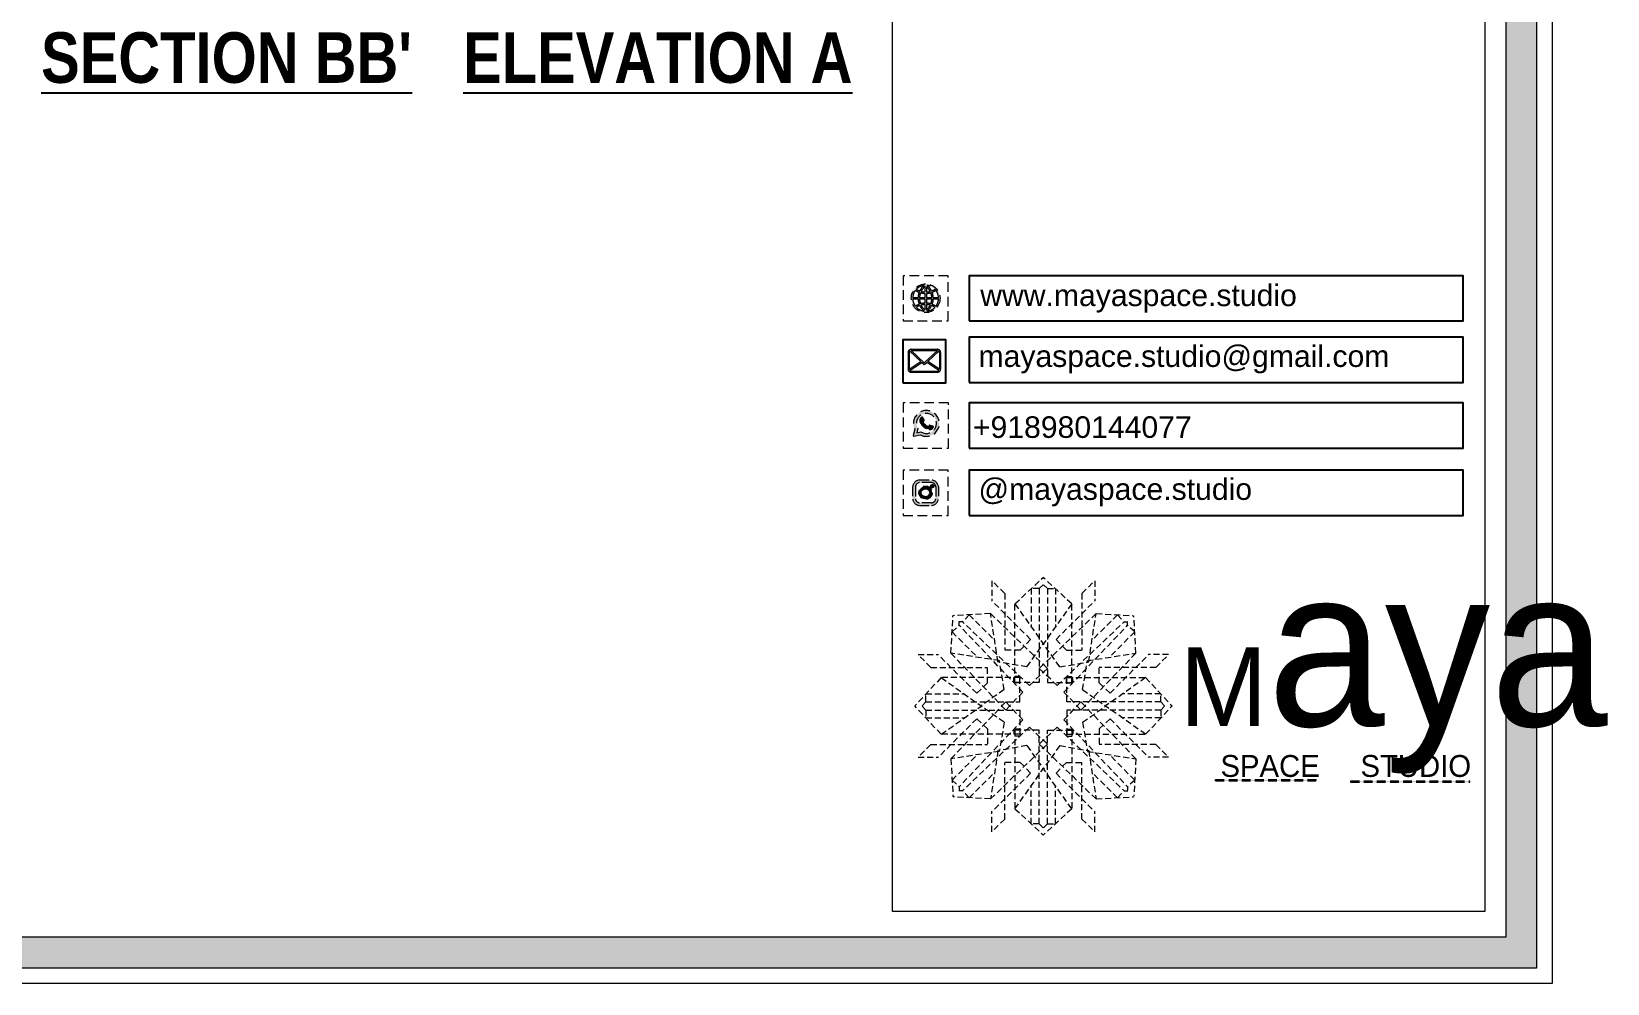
# Model space of a CAD drawing. Header units: millimetres. Extents: x 56222 to 3066687, y -650199 to -121287.
# Drawn here: x 138385.9 to 138541.7, y -183035.5 to -182941.3 of the extents above; entities that cross this region are included whole.
import ezdxf

# ---------------------------------------------------------------- set-up
doc = ezdxf.new("R2010")
doc.units = ezdxf.units.MM
doc.header["$MEASUREMENT"] = 0
doc.linetypes.add('DASHEDX2', pattern=[1.5, 1, -0.5])
doc.layers.add('Dimension', color=10, linetype='DASHEDX2', lineweight=20)
doc.layers.add('Labelling', color=1, linetype='Continuous', lineweight=25)
doc.styles.get("Standard").update_dxf_attribs({"font": 'arial.ttf', "height": 6})
doc.styles.add('style4', font='ARIALN.TTF')

# ---------------------------------------------------------------- blocks, each defined once
blk = doc.blocks.new('FSFSF')
at = {"color": 42, "lineweight": 5, "true_color": 0xe0ac11}
for p, q in [((28600.03, 143.51), (28600.03, 140.16)), ((28602.15, 141.41), (28600.03, 143.51)), ((28603.86, 139.69), (28608.58, 144.08)), ((28607.9, 142.22), (28606.58, 142.22)), ((28606.58, 142.22), (28606.58, 135.84)), ((28607.9, 142.22), (28608.58, 142.85)), ((28607.9, 142.22), (28607.9, 126.58)), ((28613.31, 139.69), (28608.58, 144.08)), ((28609.27, 142.22), (28608.59, 142.85)), ((28609.27, 142.22), (28609.27, 126.58)), ((28609.27, 142.22), (28610.59, 142.22)), ((28610.59, 142.22), (28610.59, 135.84)), ((28615.02, 141.41), (28617.14, 143.51)), ((28617.14, 143.51), (28617.14, 140.16)), ((28606.47, 133.76), (28600.03, 140.16)), ((28602.15, 141.41), (28602.15, 131.95)), ((28603.86, 126.58), (28603.86, 139.69)), ((28603.86, 139.69), (28608.58, 133.02)), ((28613.31, 139.69), (28608.59, 133.02)), ((28610.7, 133.76), (28617.14, 140.16)), ((28613.31, 126.58), (28613.31, 139.69)), ((28615.02, 141.41), (28615.02, 131.95)), ((28593.19, 131.45), (28593.54, 137.71)), ((28599.8, 138.06), (28593.54, 137.71)), ((28595.12, 136.69), (28594.53, 136.69)), ((28594.56, 136.12), (28594.56, 136.71)), ((28596.24, 137.86), (28595.12, 136.69)), ((28606.27, 126.08), (28595.12, 136.69)), ((28596.24, 137.86), (28600.47, 133.65)), ((28601.03, 130), (28599.8, 138.06)), ((28599.8, 138.05), (28608.58, 129.56)), ((28617.37, 138.05), (28608.59, 129.56)), ((28610.9, 126.08), (28622.05, 136.69)), ((28616.14, 130), (28617.37, 138.06)), ((28620.93, 137.86), (28616.7, 133.65)), ((28617.37, 138.06), (28623.63, 137.71)), ((28620.93, 137.86), (28622.05, 136.69)), ((28622.05, 136.69), (28622.64, 136.69)), ((28622.62, 136.12), (28622.62, 136.71)), ((28624, 131.45), (28623.65, 137.71)), ((28593.39, 135), (28594.56, 136.12)), ((28593.39, 135), (28597.6, 130.78)), ((28605.17, 124.98), (28594.56, 136.12)), ((28612.02, 124.98), (28622.62, 136.12)), ((28623.8, 135), (28619.59, 130.78)), ((28623.8, 135), (28622.62, 136.12)), ((28593.19, 131.45), (28601.69, 122.67)), ((28601.25, 130.22), (28593.19, 131.45)), ((28604.75, 131.95), (28602.15, 131.95)), ((28606.47, 133.76), (28604.75, 131.95)), ((28605.86, 129.18), (28608.58, 133.02)), ((28611.31, 129.18), (28608.59, 133.02)), ((28610.7, 133.76), (28612.42, 131.95)), ((28612.42, 131.95), (28615.02, 131.95)), ((28623.99, 131.45), (28615.5, 122.67)), ((28615.94, 130.22), (28624, 131.45)), ((28587.73, 131.22), (28591.08, 131.22)), ((28589.84, 129.1), (28587.73, 131.22)), ((28589.84, 129.1), (28599.29, 129.1)), ((28597.49, 124.78), (28591.08, 131.22)), ((28599.29, 126.5), (28599.29, 129.1)), ((28605.86, 129.18), (28601.03, 130)), ((28602.07, 125.39), (28601.25, 130.22)), ((28607.9, 128.92), (28608.58, 129.56)), ((28607.9, 128.92), (28608.58, 128.27)), ((28609.27, 128.92), (28608.59, 129.56)), ((28609.27, 128.92), (28608.59, 128.27)), ((28611.31, 129.18), (28616.14, 130)), ((28615.12, 125.39), (28615.94, 130.22)), ((28627.34, 129.1), (28617.89, 129.1)), ((28617.89, 126.5), (28617.89, 129.1)), ((28619.7, 124.78), (28626.1, 131.22)), ((28629.45, 131.22), (28626.1, 131.22)), ((28627.34, 129.1), (28629.45, 131.22)), ((28591.56, 127.39), (28587.17, 122.66)), ((28604.66, 127.39), (28591.56, 127.39)), ((28591.56, 127.39), (28598.23, 122.67)), ((28597.49, 124.78), (28599.29, 126.5)), ((28603.68, 126.54), (28603.68, 127.39)), ((28604.66, 126.54), (28603.68, 126.54)), ((28604.71, 127.57), (28603.86, 127.57)), ((28607.9, 126.58), (28603.86, 126.58)), ((28604.66, 123.35), (28604.66, 127.39)), ((28604.7, 126.58), (28604.71, 127.57)), ((28606.27, 126.08), (28608.58, 128.27)), ((28610.9, 126.08), (28608.59, 128.27)), ((28609.27, 126.58), (28613.31, 126.58)), ((28612.46, 126.58), (28612.46, 127.57)), ((28612.46, 127.57), (28613.31, 127.57)), ((28612.52, 123.35), (28612.52, 127.39)), ((28612.52, 127.39), (28625.63, 127.39)), ((28612.52, 126.54), (28613.51, 126.54)), ((28613.51, 126.54), (28613.51, 127.39)), ((28619.7, 124.78), (28617.89, 126.5)), ((28625.63, 127.39), (28618.96, 122.67)), ((28625.63, 127.39), (28630.02, 122.66)), ((28589.03, 123.35), (28589.03, 124.67)), ((28589.03, 124.67), (28595.4, 124.67)), ((28602.07, 125.39), (28598.23, 122.67)), ((28605.17, 124.98), (28602.97, 122.67)), ((28612.02, 124.98), (28614.21, 122.67)), ((28615.12, 125.39), (28618.96, 122.67)), ((28628.16, 124.67), (28621.78, 124.67)), ((28628.16, 123.35), (28628.16, 124.67)), ((28591.56, 117.94), (28587.17, 122.66)), ((28589.03, 123.35), (28588.4, 122.67)), ((28589.03, 121.98), (28588.4, 122.65)), ((28589.03, 123.35), (28604.66, 123.35)), ((28589.03, 121.98), (28604.66, 121.98)), ((28589.03, 121.98), (28589.03, 120.66)), ((28591.56, 117.94), (28598.23, 122.65)), ((28593.19, 113.88), (28601.69, 122.65)), ((28602.07, 119.94), (28598.23, 122.65)), ((28602.33, 123.35), (28601.69, 122.67)), ((28602.33, 121.98), (28601.69, 122.65)), ((28602.33, 123.35), (28602.97, 122.67)), ((28602.33, 121.98), (28602.97, 122.65)), ((28605.17, 120.35), (28602.97, 122.65)), ((28604.66, 121.98), (28604.66, 117.94)), ((28612.02, 120.35), (28614.21, 122.65)), ((28628.16, 123.35), (28612.52, 123.35)), ((28612.52, 121.98), (28612.52, 117.94)), ((28628.16, 121.98), (28612.52, 121.98)), ((28614.85, 123.35), (28614.21, 122.67)), ((28614.85, 121.98), (28614.21, 122.65)), ((28614.85, 123.35), (28615.5, 122.67)), ((28614.85, 121.98), (28615.5, 122.65)), ((28615.12, 119.94), (28618.96, 122.65)), ((28623.99, 113.88), (28615.5, 122.65)), ((28625.63, 117.94), (28618.96, 122.65)), ((28625.63, 117.94), (28630.02, 122.66)), ((28628.16, 123.35), (28628.78, 122.67)), ((28628.16, 121.98), (28628.78, 122.65)), ((28628.16, 121.98), (28628.16, 120.66)), ((28589.03, 120.66), (28595.4, 120.66)), ((28597.49, 120.54), (28591.08, 114.11)), ((28605.17, 120.35), (28594.56, 109.2)), ((28606.27, 119.15), (28595.12, 108.54)), ((28597.49, 120.54), (28599.29, 118.83)), ((28599.29, 118.83), (28599.29, 116.23)), ((28602.07, 119.94), (28601.25, 115.1)), ((28604.66, 118.78), (28603.68, 118.78)), ((28603.68, 118.78), (28603.68, 117.94)), ((28607.9, 118.65), (28603.86, 118.65)), ((28603.86, 118.65), (28603.86, 105.54)), ((28604.7, 118.65), (28604.71, 117.66)), ((28606.27, 119.15), (28608.58, 116.96)), ((28607.9, 103.01), (28607.9, 118.65)), ((28610.9, 119.15), (28608.59, 116.96)), ((28609.27, 118.65), (28613.31, 118.65)), ((28609.27, 103.01), (28609.27, 118.65)), ((28610.9, 119.15), (28622.05, 108.54)), ((28612.02, 120.35), (28622.62, 109.2)), ((28612.46, 118.65), (28612.46, 117.66)), ((28612.52, 118.78), (28613.51, 118.78)), ((28613.31, 118.65), (28613.31, 105.54)), ((28613.51, 118.78), (28613.51, 117.94)), ((28615.12, 119.94), (28615.94, 115.1)), ((28619.7, 120.54), (28617.89, 118.83)), ((28617.89, 118.83), (28617.89, 116.23)), ((28619.7, 120.54), (28626.1, 114.11)), ((28628.16, 120.66), (28621.78, 120.66)), ((28589.84, 116.23), (28587.73, 114.11)), ((28589.84, 116.23), (28599.29, 116.23)), ((28604.66, 117.94), (28591.56, 117.94)), ((28599.8, 107.17), (28608.58, 115.67)), ((28605.86, 116.05), (28601.03, 115.23)), ((28604.71, 117.66), (28603.86, 117.66)), ((28605.86, 116.05), (28608.58, 112.21)), ((28607.9, 116.31), (28608.58, 116.96)), ((28607.9, 116.31), (28608.58, 115.67)), ((28609.27, 116.31), (28608.59, 116.96)), ((28609.27, 116.31), (28608.59, 115.67)), ((28611.31, 116.05), (28608.59, 112.21)), ((28617.37, 107.17), (28608.59, 115.67)), ((28611.31, 116.05), (28616.14, 115.23)), ((28612.46, 117.66), (28613.31, 117.66)), ((28612.52, 117.94), (28625.63, 117.94)), ((28627.34, 116.23), (28617.89, 116.23)), ((28627.34, 116.23), (28629.45, 114.11)), ((28587.73, 114.11), (28591.08, 114.11)), ((28601.25, 115.1), (28593.19, 113.87)), ((28593.19, 113.87), (28593.54, 107.62)), ((28593.39, 110.32), (28597.6, 114.55)), ((28601.03, 115.23), (28599.8, 107.17)), ((28602.15, 103.82), (28602.15, 113.27)), ((28604.75, 113.27), (28602.15, 113.27)), ((28606.47, 111.47), (28604.75, 113.27)), ((28610.7, 111.47), (28612.42, 113.27)), ((28612.42, 113.27), (28615.02, 113.27)), ((28615.02, 103.82), (28615.02, 113.27)), ((28615.94, 115.1), (28624, 113.87)), ((28616.14, 115.23), (28617.37, 107.17)), ((28623.8, 110.32), (28619.59, 114.55)), ((28624, 113.87), (28623.65, 107.62)), ((28629.45, 114.11), (28626.1, 114.11)), ((28593.39, 110.32), (28594.56, 109.2)), ((28596.24, 107.37), (28600.47, 111.58)), ((28606.47, 111.47), (28600.03, 105.07)), ((28603.86, 105.54), (28608.58, 112.21)), ((28613.31, 105.54), (28608.59, 112.21)), ((28610.7, 111.47), (28617.14, 105.07)), ((28620.93, 107.37), (28616.7, 111.58)), ((28623.8, 110.32), (28622.62, 109.2)), ((28595.12, 108.54), (28594.53, 108.54)), ((28594.56, 109.2), (28594.56, 108.61)), ((28596.24, 107.37), (28595.12, 108.54)), ((28606.58, 103.01), (28606.58, 109.38)), ((28610.59, 103.01), (28610.59, 109.38)), ((28620.93, 107.37), (28622.05, 108.54)), ((28622.05, 108.54), (28622.64, 108.54)), ((28622.62, 109.2), (28622.62, 108.61)), ((28599.8, 107.17), (28593.54, 107.52)), ((28600.03, 101.71), (28600.03, 105.07)), ((28603.86, 105.54), (28608.58, 101.15)), ((28613.31, 105.54), (28608.58, 101.15)), ((28617.14, 101.71), (28617.14, 105.07)), ((28617.37, 107.17), (28623.63, 107.52)), ((28602.15, 103.82), (28600.03, 101.71)), ((28607.9, 103.01), (28606.58, 103.01)), ((28607.9, 103.01), (28608.58, 102.38)), ((28609.27, 103.01), (28608.59, 102.38)), ((28609.27, 103.01), (28610.59, 103.01)), ((28615.02, 103.82), (28617.14, 101.71))]:
    blk.add_line(p, q, dxfattribs=at)
blk = doc.blocks.new('hgwg')
at = {"layer": 'Dimension', "true_color": 0xd39e00}
h = blk.add_hatch(color=42, dxfattribs=at)
h.dxf.hatch_style = 1
h.paths.add_polyline_path([(27505.71, 45.05), (27494.27, 45.05), (27494.27, 44.9), (27505.71, 44.9)])
h = blk.add_hatch(color=42, dxfattribs=at)
h.dxf.hatch_style = 1
h.paths.add_polyline_path([(27523.3, 44.9), (27509.68, 44.9), (27509.68, 44.75), (27523.3, 44.75)])
at = {"layer": 'Dimension', "color": 42, "true_color": 0xd39e00}
for p, q in [((27494.27, 45.05), (27505.71, 45.05)), ((27494.27, 44.9), (27494.27, 45.05)), ((27505.71, 45.05), (27505.71, 44.9)), ((27494.27, 44.9), (27505.71, 44.9)), ((27509.68, 44.9), (27523.3, 44.9)), ((27509.68, 44.9), (27509.68, 44.75)), ((27509.68, 44.75), (27523.3, 44.75)), ((27523.3, 44.75), (27523.3, 44.9))]:
    blk.add_line(p, q, dxfattribs=at)
at = {"layer": 'Dimension', "color": 42, "true_color": 0xd39e00, "attachment_point": 1}
for s, width, insert, char_height in [('{\\fCinzel|b0|i0|c0|p2;\\H1.5x;M\\fAmsterdam One|b0|i0|c0|p2;\\H2x;aya}', 85.3277, (27490.17, 69.17), 6), ('{\\fCinzel|b0|i0|c0|p0;SPACE     STUDIO}', 66.129, (27494.83, 47.86), 2.5)]:
    blk.add_mtext_dynamic_manual_height_columns(s, width=width, gutter_width=30, heights=[0], dxfattribs=dict(at, insert=insert, char_height=char_height))
blk = doc.blocks.new('QEGW4TG')
at = {"layer": 'Dimension', "true_color": 0x000000}
h = blk.add_hatch(color=18, dxfattribs=at)
h.dxf.hatch_style = 1
h.paths.add_polyline_path([(2.69, 1.93, 0.170513), (2.95, 1.97, 0.190337), (3.11, 2.18, 0.316231), (3.07, 2.28), (2.79, 2.37, 0.273721), (2.69, 2.34, 0.040749), (2.63, 2.27, -0.441282), (2.53, 2.25, -0.11828), (2.06, 2.64, -0.441282), (2.07, 2.74, 0.040749), (2.13, 2.81, 0.290083), (2.14, 2.92), (2.01, 3.18, 0.316231), (1.91, 3.2, 0.190337), (1.73, 3, 0.170513), (1.72, 2.74, 0.252784)], flags=0)
h.paths.add_polyline_path([(1.19, 1.98), (1.03, 1.3, 0.550912), (1.11, 1.23), (1.75, 1.39, 6.344125)])
h.paths.add_polyline_path([(1.81, 1.7), (1.4, 1.6), (1.5, 2.03, -9.071339)], flags=16)
h.paths.add_polyline_path([(3.11, 2.16, -0.17811), (2.95, 1.97, -0.170513), (2.69, 1.93, -0.252784), (1.72, 2.74, -0.170513), (1.73, 3, -0.17811), (1.89, 3.19, -0.370089), (2.01, 3.18), (2.14, 2.92, -0.307185), (2.13, 2.8, -0.041087), (2.06, 2.73, 0.321676), (2.05, 2.65, 0.126524), (2.55, 2.24, 0.312216), (2.62, 2.26, -0.041087), (2.68, 2.34, -0.290673), (2.79, 2.37), (3.07, 2.28, -0.370089)], flags=0)
h = blk.add_hatch(color=18, dxfattribs=at)
h.dxf.hatch_style = 1
h.paths.add_polyline_path([(2.79, 2.37, 0.273721), (2.69, 2.34, 0.040749), (2.63, 2.27, -0.441282), (2.53, 2.25, -0.11828), (2.06, 2.64, -0.441282), (2.07, 2.74, 0.040749), (2.13, 2.81, 0.290083), (2.14, 2.92), (2.01, 3.18, 0.316231), (1.91, 3.2, 0.190337), (1.73, 3, 0.170513), (1.72, 2.74, 0.252784), (2.69, 1.93, 0.170513), (2.95, 1.97, 0.190337), (3.11, 2.18, 0.316231), (3.07, 2.28)])
for p, q in [((1.19, 1.98), (1.03, 1.3)), ((1.5, 2.03), (1.4, 1.6)), ((1.4, 1.6), (1.81, 1.7)), ((2.01, 3.18), (2.14, 2.92)), ((3.07, 2.28), (2.8, 2.36)), ((1.1, 1.23), (1.75, 1.39))]:
    blk.add_line(p, q)
blk.add_lwpolyline([(0, 0), (4.68, 0), (4.68, 4.68), (0, 4.68)], close=True)
for centre, radius, start, end in [((2.39, 2.56), 1.34, 241.4727, 205.6422), ((2.39, 2.56), 1.04, 235.9962, 210.8333), ((2.09, 2.87), 0.39, 159.7007, 198.4072), ((2.96, 3.23), 1.33, 201.4218, 258.1669), ((2.07, 2.87), 0.364, 118.9685, 159.3648), ((1.94, 3.12), 0.0896, 41.8985, 123.1344), ((2.11, 2.68), 0.066, 135.9932, 224.8892), ((1.67, 3.16), 0.586, 312.4617, 321.8728), ((3.12, 3.42), 1.31, 216.5455, 243.5279), ((2.05, 2.87), 0.104, 320.3924, 28.6971), ((2.57, 2.3), 0.066, 234.2482, 323.1441), ((3.11, 1.94), 0.586, 137.2645, 146.6756), ((2.76, 2.27), 0.104, 70.4402, 138.745), ((2.75, 2.31), 0.39, 260.7301, 299.4366), ((2.76, 2.29), 0.364, 299.7725, 340.1688), ((3.03, 2.2), 0.0896, 336.0029, 57.2388), ((1.09, 1.29), 0.0598, 164.8483, 282.1458)]:
    blk.add_arc(centre, radius, start, end)
blk = doc.blocks.new('ASGERG')
at = {"layer": 'Dimension', "true_color": 0x000000}
h = blk.add_hatch(color=18, dxfattribs=at)
h.dxf.hatch_style = 1
h.paths.add_polyline_path([(0.99, 1.7, 0.353872), (1.69, 1.03), (2.96, 1.03, 0.353872), (3.66, 1.7), (3.66, 2.99, 0.353872), (2.96, 3.67), (1.69, 3.67, 0.353872), (0.99, 2.99)])
h.paths.add_polyline_path([(1.27, 2.97, -0.353872), (1.72, 3.4), (2.94, 3.4, -0.353872), (3.38, 2.97), (3.38, 1.72, -0.353872), (2.94, 1.3), (1.72, 1.3, -0.353872), (1.27, 1.72)], flags=16)
h.paths.add_polyline_path([(3.02, 2.35, -1), (1.64, 2.35, -1)], flags=0)
h.paths.add_polyline_path([(2.74, 2.35, -1), (1.92, 2.35, -1)], flags=0)
h.paths.add_polyline_path([(2.86, 3.02, -1), (3.19, 3.02, -1)], flags=0)
h.paths.add_polyline_path([(1.64, 2.35, 1), (3.02, 2.35, 1)], flags=0)
h = blk.add_hatch(color=18, dxfattribs=at)
h.dxf.hatch_style = 1
h.paths.add_polyline_path([(1.64, 2.35, 1), (3.02, 2.35, 1)])
h.paths.add_polyline_path([(2.74, 2.35, -1), (1.92, 2.35, -1)], flags=16)
h = blk.add_hatch(color=18, dxfattribs=at)
h.dxf.hatch_style = 1
h.paths.add_polyline_path([(3.19, 3.02, 1), (2.86, 3.02, 1)])
for p, q in [((1.69, 3.67), (2.96, 3.67)), ((2.94, 3.4), (1.72, 3.4)), ((0.99, 2.99), (0.99, 1.7)), ((1.27, 2.97), (1.27, 1.72)), ((3.38, 2.97), (3.38, 1.72)), ((3.66, 2.99), (3.66, 1.7)), ((1.69, 1.03), (2.96, 1.03)), ((2.94, 1.3), (1.72, 1.3))]:
    blk.add_line(p, q)
blk.add_lwpolyline([(0, 0), (4.68, 0), (4.68, 4.68), (0, 4.68)], close=True)
for centre, radius in [((2.33, 2.35), 0.694), ((2.33, 2.35), 0.414), ((3.02, 3.02), 0.168)]:
    blk.add_circle(centre, radius)
for centre, radius, start, end in [((1.76, 2.89), 0.778, 94.8631, 172.8127), ((1.76, 2.91), 0.491, 94.8631, 172.8127), ((2.9, 2.91), 0.491, 7.1873, 85.1369), ((2.89, 2.89), 0.778, 7.1873, 85.1369), ((1.76, 1.8), 0.778, 187.1873, 265.1369), ((1.76, 1.78), 0.491, 187.1873, 265.1369), ((2.9, 1.78), 0.491, 274.8631, 352.8127), ((2.89, 1.8), 0.778, 274.8631, 352.8127)]:
    blk.add_arc(centre, radius, start, end)
blk = doc.blocks.new('DTGWEGEARG')
at = {"layer": 'Dimension', "true_color": 0x000000}
h = blk.add_hatch(color=18, dxfattribs=at)
h.dxf.hatch_style = 1
h.paths.add_polyline_path([(3.83, 2.34, 1), (0.85, 2.34, 1)])
h.paths.add_polyline_path([(2.51, 1.01, 0.105795), (2.96, 1.58, -0.055205), (3.3, 1.41, -0.169822)], flags=16)
h.paths.add_polyline_path([(2.41, 1.12), (2.41, 1.69, -0.058279), (2.81, 1.63, -0.103353)], flags=16)
h.paths.add_polyline_path([(2.26, 1.13, -0.101741), (1.87, 1.63, -0.057171), (2.26, 1.69)], flags=16)
h.paths.add_polyline_path([(2.17, 1.01, -0.169822), (1.38, 1.41, -0.055205), (1.72, 1.58, 0.105795)], flags=16)
h.paths.add_polyline_path([(3.02, 1.72, 0.081336), (3.13, 2.27), (3.68, 2.27, -0.152069), (3.4, 1.52, 0.05687)], flags=16)
h.paths.add_polyline_path([(2.87, 1.77, 0.061945), (2.41, 1.84), (2.41, 2.27), (2.98, 2.27, -0.081344)], flags=16)
h.paths.add_polyline_path([(2.26, 1.84, 0.060923), (1.8, 1.77, -0.081344), (1.7, 2.27), (2.26, 2.27)], flags=16)
h.paths.add_polyline_path([(1.66, 1.72, 0.05687), (1.28, 1.52, -0.152069), (1, 2.27), (1.55, 2.27, 0.081336)], flags=16)
h.paths.add_polyline_path([(2.41, 2.42), (2.41, 2.83, 0.061945), (2.87, 2.91, -0.080009), (2.98, 2.42)], flags=16)
h.paths.add_polyline_path([(3.13, 2.42, 0.080116), (3.02, 2.96, 0.05687), (3.4, 3.16, 0.028258), (3.3, 3.27, -0.055205), (2.96, 3.1, 0.105795), (2.51, 3.67, -0.36029), (3.68, 2.42)], flags=16)
h.paths.add_polyline_path([(2.26, 2.42), (1.7, 2.42, -0.080009), (1.8, 2.91, 0.060923), (2.26, 2.84)], flags=16)
h.paths.add_polyline_path([(1.55, 2.42), (1, 2.42, -0.150466), (1.28, 3.16, 0.05687), (1.66, 2.96, 0.080116)], flags=16)
h.paths.add_polyline_path([(2.41, 2.98), (2.41, 3.56, -0.103353), (2.81, 3.05, -0.058279)], flags=16)
h.paths.add_polyline_path([(2.26, 2.99, -0.057171), (1.87, 3.05, -0.101741), (2.26, 3.55)], flags=16)
h.paths.add_polyline_path([(1.72, 3.1, -0.055205), (1.38, 3.27, -0.169822), (2.17, 3.67, 0.105795)], flags=16)
blk.add_lwpolyline([(0, 0), (4.68, 0), (4.68, 4.68), (0, 4.68)], close=True)
at = {"layer": 'Dimension', "color": 18, "true_color": 0x000000}
for p, q in [((2.26, 3.55), (2.26, 2.99)), ((2.41, 3.56), (2.41, 2.98)), ((1, 2.42), (1.55, 2.42)), ((1, 2.27), (1.55, 2.27)), ((1.7, 2.42), (2.26, 2.42)), ((1.7, 2.27), (2.26, 2.27)), ((2.26, 2.84), (2.26, 2.42)), ((2.26, 2.27), (2.26, 1.84)), ((2.26, 1.69), (2.26, 1.13)), ((2.41, 2.83), (2.41, 2.42)), ((2.41, 2.42), (2.98, 2.42)), ((2.41, 2.27), (2.98, 2.27)), ((2.41, 2.27), (2.41, 1.84)), ((2.41, 1.69), (2.41, 1.12)), ((3.13, 2.42), (3.68, 2.42)), ((3.13, 2.27), (3.68, 2.27))]:
    blk.add_line(p, q, dxfattribs=at)
blk.add_circle((2.34, 2.34), 1.49, dxfattribs=at)
for centre, radius, start, end in [((2.34, 2.34), 1.34, 97.3549, 135.9073), ((2.34, 4.74), 1.75, 236.7417, 249.3811), ((3.28, 2.34), 1.73, 129.9301, 154.0867), ((3.28, 2.34), 1.58, 130.1073, 153.3446), ((1.4, 2.34), 1.58, 26.6554, 50.2584), ((2.34, 2.34), 1.34, 3.3907, 82.6451), ((1.4, 2.34), 1.73, 25.9133, 50.0699), ((2.34, 4.74), 1.75, 290.6189, 303.2583), ((2.34, 2.34), 1.34, 142.3819, 176.6093), ((2.34, 2.34), 1.34, 183.0315, 217.6181), ((2.34, 4.74), 1.9, 236.1399, 249.1595), ((2.34, -0.06), 1.9, 110.8405, 123.8601), ((3.28, 2.34), 1.73, 159.0567, 177.3789), ((3.28, 2.34), 1.73, 182.3435, 200.9433), ((3.28, 2.34), 1.58, 158.8325, 177.1302), ((3.28, 2.34), 1.58, 182.5658, 201.1675), ((2.34, 4.74), 1.9, 253.6799, 267.6253), ((2.34, -0.06), 1.9, 92.3747, 106.3201), ((2.34, 4.74), 1.75, 254.3336, 267.422), ((2.34, -0.06), 1.75, 92.578, 105.6664), ((2.34, 4.74), 1.75, 272.3248, 285.6664), ((2.34, 4.74), 1.9, 272.1415, 286.3201), ((2.34, -0.06), 1.9, 73.6799, 87.8585), ((2.34, -0.06), 1.75, 74.3336, 87.6752), ((1.4, 2.34), 1.58, 2.8698, 21.1675), ((1.4, 2.34), 1.58, 338.8325, 357.4342), ((2.34, 4.74), 1.9, 290.8405, 303.8601), ((1.4, 2.34), 1.73, 2.6211, 20.9433), ((1.4, 2.34), 1.73, 339.0567, 357.6565), ((2.34, -0.06), 1.9, 56.1399, 69.1595), ((2.34, 2.34), 1.34, 322.3819, 356.9685), ((2.34, -0.06), 1.75, 110.6189, 123.2583), ((2.34, 2.34), 1.34, 224.0927, 262.6451), ((3.28, 2.34), 1.73, 205.9133, 230.0699), ((3.28, 2.34), 1.58, 206.6554, 229.8927), ((1.4, 2.34), 1.58, 309.7416, 333.3446), ((1.4, 2.34), 1.73, 309.9301, 334.0867), ((2.34, 2.34), 1.34, 277.3549, 315.9073), ((2.34, -0.06), 1.75, 56.7417, 69.3811)]:
    blk.add_arc(centre, radius, start, end, dxfattribs=at)

msp = doc.modelspace()

# ---------------------------------------------------------------- hatches: boundary and pattern name
at = {"layer": 'Dimension', "linetype": 'Continuous', "true_color": 0xd39e00}
h = msp.add_hatch(color=42, dxfattribs=at)
h.paths.add_polyline_path([(138098.866, -182727.185), (138098.866, -183033.951), (138534.69, -183033.951), (138534.69, -182727.185)])
h.paths.add_polyline_path([(138101.925, -182730.244), (138531.631, -182730.244), (138531.631, -183030.893), (138101.925, -183030.893)], flags=16)
at = {"layer": 'Dimension', "true_color": 0x000000}
h = msp.add_hatch(color=18, dxfattribs=at)
h.dxf.hatch_style = 1
h.paths.add_polyline_path([(138475.446, -182975.019, 0.4142136), (138475.771, -182974.694), (138475.771, -182973.07, 0.4142136), (138475.446, -182972.745), (138472.866, -182972.745, 0.4142136), (138472.542, -182973.07), (138472.542, -182974.694, 0.4142136), (138472.866, -182975.019)])
h.paths.add_polyline_path([(138474.396, -182974.04), (138475.59, -182974.838, -0.1989124), (138475.446, -182974.897), (138472.866, -182974.897, -0.1989124), (138472.723, -182974.838), (138473.917, -182974.04), (138474.156, -182974.265)], flags=16)
h.paths.add_polyline_path([(138474.156, -182974.098), (138472.843, -182972.869, -0.0287833), (138472.866, -182972.867), (138475.446, -182972.867, -0.0287833), (138475.47, -182972.869)], flags=16)
h.paths.add_polyline_path([(138474.487, -182973.955), (138475.588, -182972.925, -0.2024819), (138475.649, -182973.07), (138475.649, -182974.694, -0.043076), (138475.646, -182974.729)], flags=16)
h.paths.add_polyline_path([(138473.826, -182973.955), (138472.666, -182974.729, -0.043076), (138472.663, -182974.694), (138472.663, -182973.07, -0.2024819), (138472.725, -182972.925)], flags=16)

# ---------------------------------------------------------------- linework, layer by layer
at = {"color": 18, "true_color": 0x000000}
for points in [[(138478.581, -182969.932), (138527.414, -182969.932), (138527.414, -182965.469), (138478.581, -182965.469)], [(138478.581, -182976.024), (138527.414, -182976.024), (138527.414, -182971.561), (138478.581, -182971.561)], [(138478.604, -182982.522), (138527.414, -182982.522), (138527.414, -182978.059), (138478.604, -182978.059)], [(138478.581, -182989.175), (138527.414, -182989.175), (138527.414, -182984.712), (138478.581, -182984.712)]]:
    msp.add_lwpolyline(points, close=True, dxfattribs=at)
msp.add_lwpolyline([(138472.032, -182976.058), (138476.276, -182976.058), (138476.276, -182971.813), (138472.032, -182971.813)], close=True)
at = {"layer": 'Dimension', "color": 18, "linetype": 'Continuous', "true_color": 0x000000}
for p, q in [((138472.542, -182973.07), (138472.542, -182974.694)), ((138472.663, -182973.07), (138472.663, -182974.694)), ((138472.666, -182974.729), (138473.826, -182973.955)), ((138472.725, -182972.925), (138473.826, -182973.955)), ((138472.843, -182972.869), (138474.156, -182974.098)), ((138472.866, -182972.745), (138475.446, -182972.745)), ((138472.866, -182972.867), (138475.446, -182972.867)), ((138474.156, -182974.098), (138475.47, -182972.869)), ((138474.487, -182973.955), (138475.588, -182972.925)), ((138475.646, -182974.729), (138474.487, -182973.955)), ((138475.649, -182973.07), (138475.649, -182974.694)), ((138475.771, -182973.07), (138475.771, -182974.694)), ((138472.723, -182974.838), (138473.917, -182974.04)), ((138472.866, -182974.897), (138475.446, -182974.897)), ((138472.866, -182975.019), (138475.446, -182975.019)), ((138473.917, -182974.04), (138474.156, -182974.265)), ((138474.156, -182974.265), (138474.396, -182974.04)), ((138475.59, -182974.838), (138474.396, -182974.04))]:
    msp.add_line(p, q, dxfattribs=at)
at = {"layer": 'Dimension', "color": 42, "linetype": 'Continuous', "true_color": 0xd39e00}
for points in [[(138097.336, -182725.656), (138536.219, -182725.656), (138536.219, -183035.481), (138097.336, -183035.481)], [(138098.866, -182727.185), (138534.69, -182727.185), (138534.69, -183033.951), (138098.866, -183033.951)], [(138101.925, -182730.244), (138531.631, -182730.244), (138531.631, -183030.893), (138101.925, -183030.893)]]:
    msp.add_lwpolyline(points, close=True, dxfattribs=at)
at = {"layer": 'Dimension', "color": 42, "linetype": 'ByBlock', "true_color": 0xd39e00}
msp.add_lwpolyline([(138470.999, -183028.375), (138470.999, -182732.761), (138529.561, -182732.761), (138529.561, -183028.375)], close=True, dxfattribs=at)
at = {"layer": 'Dimension', "color": 18, "true_color": 0x000000}
for centre, radius, start, end in [((138472.866, -182973.07), 0.325, 90, 180), ((138472.866, -182973.07), 0.203, 134.21354, 180), ((138472.866, -182973.07), 0.203, 90, 96.59481), ((138475.446, -182973.07), 0.325, 0, 90), ((138475.446, -182973.07), 0.203, 83.40519, 90), ((138475.446, -182973.07), 0.203, 0, 45.78646), ((138472.866, -182974.694), 0.325, 180, 270), ((138472.866, -182974.694), 0.203, 180, 189.86619), ((138472.866, -182974.694), 0.203, 224.99995, 270), ((138475.446, -182974.694), 0.325, 270, 0), ((138475.446, -182974.694), 0.203, 270, 315.00005), ((138475.446, -182974.694), 0.203, 350.13381, 0)]:
    msp.add_arc(centre, radius, start, end, dxfattribs=at)

# ---------------------------------------------------------------- block references
at = {"layer": 'Dimension', "color": 42, "true_color": 0xd39e00}
for name, p, xscale, yscale, zscale in [('DTGWEGEARG', (138472.055, -182969.932), 0.9541146421930726, 0.9541146421930726, 0.9541146421930726), ('QEGW4TG', (138472.078, -182982.522), 0.9541146421930726, 0.9541146421930726, 0.9541146421930726), ('ASGERG', (138472.055, -182989.175), 0.9541146421930726, 0.9541146421930726, 0.9541146421930726), ('FSFSF', (121504.361, -183080.84), 0.5935826310781479, 0.5935826310781479, 0.5935826310781479), ('hgwg', (114686.322, -183054.338), 0.8662396159684734, 0.8662396159684734, 0.8662396159684734)]:
    msp.add_blockref(name, p, dxfattribs=dict(at, xscale=xscale, yscale=yscale, zscale=zscale))

# ---------------------------------------------------------------- texts
at = {"color": 18, "true_color": 0x000000, "char_height": 2.13337, "attachment_point": 1}
for s, width, gutter_width, insert in [('www.mayaspace.studio', 14.32652, 11.984, (138479.682, -182966.341)), ('mayaspace.studio@gmail.com', 8.93787, 7.476, (138479.513, -182972.359)), ('+918980144077', 34.85354, 7.476, (138478.961, -182979.377)), ('@mayaspace.studio', 8.93787, 7.476, (138479.513, -182985.51))]:
    msp.add_mtext_dynamic_manual_height_columns(s, width=width, gutter_width=gutter_width, heights=[0], dxfattribs=dict(at, insert=insert))
at = {"layer": 'Labelling', "color": 251, "true_color": 0x636466, "char_height": 5, "attachment_point": 5, "style": 'style4'}
for s, insert in [("{\\fArial Narrow|b1|i0|c0|p34;\\LSECTION BB'}", (138405.171, -182943.926)), ('{\\fArial Narrow|b1|i0|c0|p34;\\LELEVATION A}', (138447.798, -182943.926))]:
    msp.add_mtext_dynamic_manual_height_columns(s, width=79.10806, gutter_width=1, heights=[0], dxfattribs=dict(at, insert=insert))

doc.saveas('drawing.dxf')
